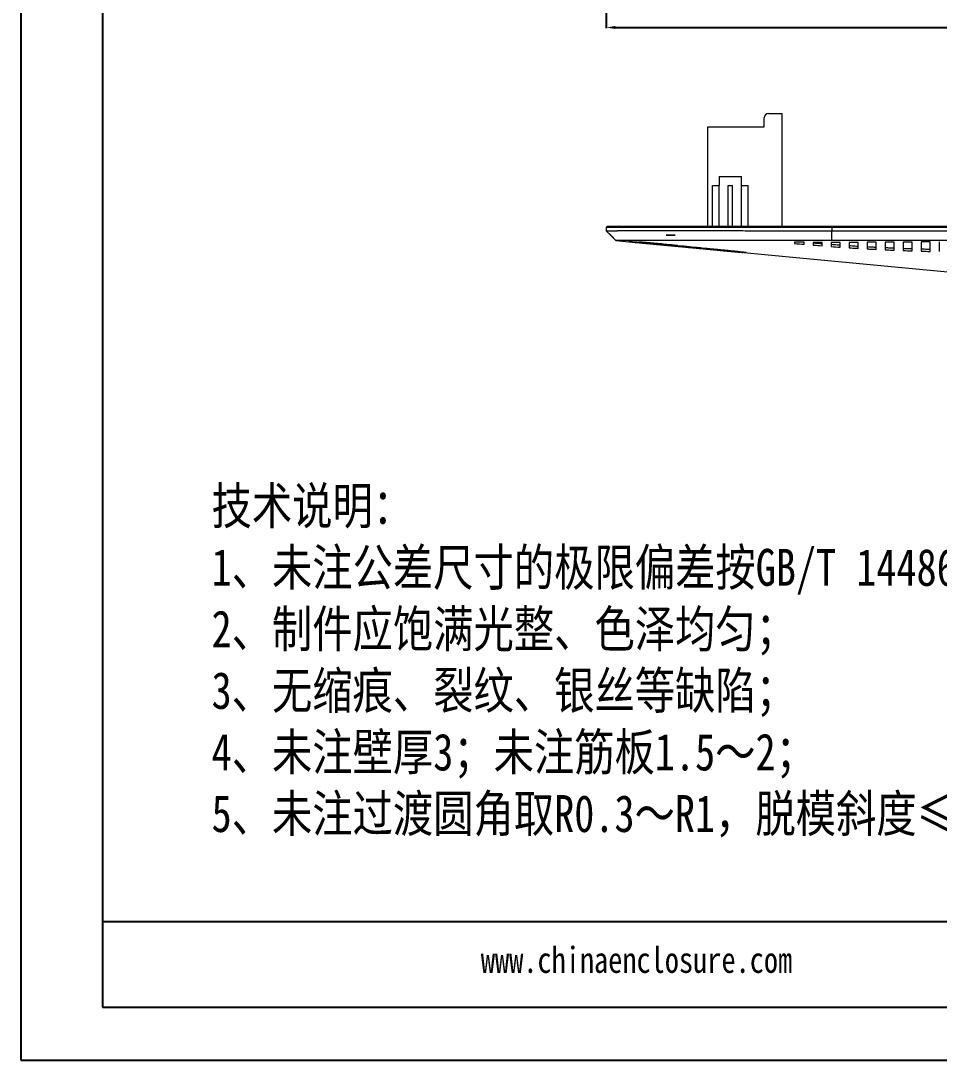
# Model space of a CAD drawing. Header units: inches. Extents: x 1848 to 4019, y 409 to 905.
# Drawn here: x 1848.1 to 2051.7, y 409.8 to 640.4 of the extents above; entities that cross this region are included whole.
import ezdxf

# ---------------------------------------------------------------- set-up
doc = ezdxf.new("R2010")
doc.units = ezdxf.units.IN
doc.layers.add('文字', color=81, linetype='Continuous')
doc.styles.get("Standard").update_dxf_attribs({"font": 'txt', "bigfont": 'gbcbig.shx'})
doc.styles.add('宋体', font='', dxfattribs={"width": 0.8, "height": 3.5})
doc.styles.get('宋体').set_extended_font_data('SimSun')
doc.dimstyles.new('3.5', dxfattribs={"dimtxt": 3.5, "dimasz": 2, "dimexe": 0.18, "dimexo": 0.0625, "dimgap": 0.25, "dimtad": 0, "dimzin": 12, "dimdsep": 46, "dimtxsty": 'Standard', "dimcen": 1, "dimclrd": 3, "dimclre": 3, "dimadec": 0, "dimazin": 0, "dimtfac": 1, "dimtofl": 0, "dimtmove": 0, "dimatfit": 3, "dimfxl": 0, "dimtolj": 1, "dimtzin": 0, "dimarcsym": 0})

# ---------------------------------------------------------------- blocks, each defined once
blk = doc.blocks.new('*D113')
at = {"color": 3, "lineweight": -2, "transparency": 16777216}
for p, q in [((1977.93, 708.42), (1977.93, 638.69)), ((2167.43, 708.42), (2167.43, 638.69)), ((1979.93, 638.87), (2066.01, 638.87)), ((2165.43, 638.87), (2079.34, 638.87))]:
    blk.add_line(p, q, dxfattribs=at)
at = {"color": 3, "transparency": 16777216}
for points in [[(1979.93, 639.21), (1979.93, 638.54), (1977.93, 638.87)], [(2165.43, 639.21), (2165.43, 638.54), (2167.43, 638.87)]]:
    blk.add_solid(points, dxfattribs=at)
at = {"layer": 'Defpoints', "color": 0, "transparency": 16777216}
for p in [(1977.93, 708.48), (2167.43, 708.48), (2167.43, 638.87)]:
    blk.add_point(p, dxfattribs=at)
at = {"color": 0, "transparency": 16777216, "insert": (2072.68, 638.87), "char_height": 3.5, "attachment_point": 5}
blk.add_mtext('\\A1;189.5', dxfattribs=at)

msp = doc.modelspace()

# ---------------------------------------------------------------- linework, layer by layer
for p, q in [((1848.102, 905.229), (1848.102, 409.797)), ((1866.233, 893.433), (1866.233, 421.593)), ((1848.102, 639.164), (1848.102, 409.797)), ((2112.333, 440.467), (1866.233, 440.467)), ((1866.233, 421.593), (2536.989, 421.593)), ((1848.102, 409.797), (2548.785, 409.797)), ((1848.102, 409.797), (2172.492, 409.797))]:
    msp.add_line(p, q)
at = {"color": 7, "linetype": 'Continuous', "lineweight": 15}
for p, q in [((2012.925, 616.812), (2012.925, 618.812)), ((2013.925, 619.812), (2016.925, 619.812)), ((2016.925, 594.812), (2016.925, 619.812)), ((2000.425, 594.812), (2000.425, 616.812)), ((2000.425, 616.812), (2012.925, 616.812)), ((2002.925, 605.812), (2002.925, 603.812)), ((2002.925, 605.812), (2007.925, 605.812)), ((2007.925, 603.812), (2007.925, 605.812)), ((2001.476, 594.812), (2001.476, 603.812)), ((2001.476, 603.812), (2002.976, 603.812)), ((2002.976, 594.812), (2002.976, 603.812)), ((2004.925, 603.812), (2005.925, 603.812)), ((2004.925, 594.812), (2004.925, 603.812)), ((2005.925, 594.812), (2005.925, 603.812)), ((2007.875, 594.812), (2007.875, 603.812)), ((2007.875, 603.812), (2009.375, 603.812)), ((2009.375, 594.812), (2009.375, 603.812)), ((1977.925, 594.612), (1977.925, 593.783)), ((1977.925, 594.612), (2027.925, 594.612)), ((1978.125, 594.612), (1978.125, 594.812)), ((1978.125, 594.812), (2027.925, 594.812)), ((2027.92, 591.613), (2027.925, 593.773)), ((2027.925, 594.612), (2027.925, 594.812)), ((2027.925, 594.812), (2117.425, 594.812)), ((2027.925, 594.612), (2027.925, 593.773)), ((2027.925, 594.612), (2117.425, 594.612)), ((1980.05, 591.612), (1984.49, 591.192)), ((1982.97, 591.346), (2008.614, 588.976)), ((2008.412, 589.001), (1982.998, 591.344)), ((1983.034, 591.342), (2008.159, 589.031)), ((1983.152, 591.327), (2008.92, 588.925)), ((2008.918, 588.931), (1983.152, 591.327)), ((1983.477, 591.29), (1983.888, 591.251)), ((1983.89, 591.27), (1983.483, 591.307)), ((1983.888, 591.251), (1983.569, 591.281)), ((1983.669, 591.271), (1984.136, 591.227)), ((1984.138, 591.25), (1983.675, 591.292)), ((1984.415, 591.228), (1983.896, 591.274)), ((1984.412, 591.201), (2003.53, 589.395)), ((2004.271, 589.325), (1984.412, 591.201)), ((1984.412, 591.201), (2004.954, 589.262)), ((2005.578, 589.204), (1984.413, 591.202)), ((2001.804, 589.675), (1984.718, 591.201)), ((2003.481, 589.514), (1984.718, 591.198)), ((2004.913, 589.372), (1984.718, 591.195)), ((1987.879, 590.872), (1991.286, 590.551)), ((2045.748, 589.325), (2045.748, 591.281)), ((1994.679, 590.231), (1998.086, 589.909)), ((2008.919, 588.928), (2008.918, 588.931))]:
    msp.add_line(p, q, dxfattribs=at)
at = {"color": 7, "linetype": 'Continuous', "lineweight": 15, "flags": 128}
for points in [[(1980.06, 591.623), (1978.993, 592.703), (1977.925, 593.783)], [(1977.925, 593.771), (1978.986, 592.692), (1980.047, 591.612)], [(2019.682, 591.245), (2019.681, 591.215), (2019.675, 590.966)], [(2001.481, 589.589), (2020.021, 587.838), (2059.862, 584.078)]]:
    msp.add_lwpolyline(points, dxfattribs=at)
at = {"color": 7, "linetype": 'Continuous', "lineweight": 15}
msp.add_arc((2013.925, 618.812), 1, 90, 180, dxfattribs=at)
for points, knots in [([(1977.925, 593.783), (1977.926, 593.784), (1977.928, 593.784), (1977.945, 593.786), (1977.971, 593.787), (1978.008, 593.788), (1978.056, 593.789), (1978.115, 593.79), (1978.185, 593.791), (1978.266, 593.792), (1978.358, 593.793), (1978.462, 593.794), (1978.577, 593.795), (1978.703, 593.796), (1978.842, 593.797), (1978.992, 593.797), (1979.153, 593.798), (1979.327, 593.799), (1979.512, 593.8), (1979.71, 593.801), (1979.919, 593.801), (1980.141, 593.802), (1980.375, 593.803), (1980.621, 593.803), (1980.88, 593.804), (1981.15, 593.805), (1981.434, 593.805), (1982.24, 593.807), (1983.745, 593.809), (1986.26, 593.811), (1989.187, 593.812), (1992.528, 593.812), (1996.231, 593.811), (2000.226, 593.81), (2004.397, 593.807), (2007.782, 593.804), (2010.254, 593.801), (2011.767, 593.8), (2013.279, 593.798), (2014.788, 593.796), (2016.292, 593.794), (2017.788, 593.791), (2019.275, 593.789), (2020.751, 593.787), (2022.215, 593.784), (2023.665, 593.782), (2025.1, 593.779), (2026.518, 593.776), (2027.458, 593.774), (2027.925, 593.773)], [0, 0, 0, 0, 0.0092012, 0.0184356, 0.0277033, 0.0370043, 0.0463386, 0.0557062, 0.0651071, 0.0745412, 0.0840087, 0.0935094, 0.1030434, 0.1126106, 0.1222112, 0.131845, 0.1415122, 0.1512126, 0.1609463, 0.1707133, 0.1805135, 0.1903471, 0.2002139, 0.210114, 0.2200474, 0.2300141, 0.240014, 0.2500473, 0.3120637, 0.3743573, 0.4369281, 0.499776, 0.5642295, 0.6273167, 0.6890378, 0.7493924, 0.770111, 0.7905895, 0.8108277, 0.8308258, 0.8505837, 0.8701014, 0.8893789, 0.9084162, 0.9272133, 0.9457703, 0.964087, 0.9821636, 1, 1, 1, 1]), ([(2027.925, 593.773), (2028.192, 593.772), (2028.724, 593.771), (2029.79, 593.771), (2031.654, 593.771), (2035.384, 593.771), (2041.776, 593.772), (2054.562, 593.772), (2072.675, 593.774), (2095.05, 593.778), (2109.967, 593.781), (2117.425, 593.783)], [0, 0, 0, 0, 0.0089286, 0.0178572, 0.0357143, 0.0714286, 0.1428572, 0.25, 0.5, 0.75, 1, 1, 1, 1]), ([(1980.06, 591.623), (1980.056, 591.619), (1980.049, 591.614), (1980.05, 591.614), (1980.05, 591.613)], [0, 0, 0, 0, 0.5699979, 1, 1, 1, 1]), ([(2027.92, 591.613), (2027.704, 591.613), (2027.27, 591.614), (2026.613, 591.616), (2025.948, 591.617), (2025.274, 591.618), (2024.592, 591.62), (2023.902, 591.621), (2022.648, 591.623), (2020.856, 591.626), (2018.556, 591.63), (2016.263, 591.633), (2013.246, 591.637), (2009.544, 591.641), (2005.302, 591.644), (2001.272, 591.647), (1997.501, 591.649), (1994.027, 591.649), (1990.872, 591.649), (1988.073, 591.648), (1985.659, 591.646), (1983.649, 591.644), (1982.317, 591.64), (1981.481, 591.638), (1980.972, 591.635), (1980.572, 591.632), (1980.328, 591.63), (1980.188, 591.628), (1980.115, 591.626), (1980.07, 591.624), (1980.063, 591.623), (1980.06, 591.623)], [0, 0, 0, 0, 0.0086151, 0.0173531, 0.0262128, 0.0351933, 0.0442937, 0.0535133, 0.0628513, 0.0945691, 0.1256115, 0.1560772, 0.1884045, 0.2506426, 0.3128975, 0.3756695, 0.4380757, 0.5002403, 0.5627627, 0.6254506, 0.6876495, 0.7499459, 0.812746, 0.8449175, 0.8751225, 0.9055096, 0.9373384, 0.9536752, 0.9695687, 0.9850126, 1, 1, 1, 1]), ([(1982.926, 591.348), (1982.926, 591.348), (1982.926, 591.348), (1982.926, 591.348), (1982.925, 591.348), (1982.925, 591.348), (1982.925, 591.348), (1982.925, 591.348), (1982.925, 591.348), (1982.926, 591.348)], [0.489888737, 0.489888737, 0.489888737, 0.489888737, 0.4921875, 0.4921875, 0.49609375, 0.49609375, 0.5, 0.5, 0.508862235, 0.508862235, 0.508862235, 0.508862235]), ([(1982.948, 591.348), (1982.943, 591.348), (1982.938, 591.348), (1982.934, 591.348), (1982.934, 591.348), (1982.934, 591.348)], [0.452049096, 0.452049096, 0.452049096, 0.452049096, 0.46875, 0.46875, 0.470929186, 0.470929186, 0.470929186, 0.470929186]), ([(1983.031, 591.335), (1983.036, 591.334), (1983.04, 591.334), (1983.051, 591.333), (1983.057, 591.332), (1983.066, 591.331), (1983.069, 591.331), (1983.073, 591.33), (1983.073, 591.33), (1983.074, 591.33)], [0.60298969, 0.60298969, 0.60298969, 0.60298969, 0.609375, 0.609375, 0.6171875, 0.6171875, 0.62109375, 0.62109375, 0.621827027, 0.621827027, 0.621827027, 0.621827027]), ([(1983.184, 591.33), (1983.178, 591.331), (1983.173, 591.331), (1983.153, 591.333), (1983.14, 591.334), (1983.127, 591.335)], [0.338692042, 0.338692042, 0.338692042, 0.338692042, 0.34375, 0.34375, 0.357768207, 0.357768207, 0.357768207, 0.357768207]), ([(1983.244, 591.313), (1983.254, 591.312), (1983.265, 591.311), (1983.288, 591.309), (1983.301, 591.307), (1983.315, 591.306)], [0.678844474, 0.678844474, 0.678844474, 0.678844474, 0.6875, 0.6875, 0.697633681, 0.697633681, 0.697633681, 0.697633681]), ([(1983.319, 591.32), (1983.304, 591.321), (1983.289, 591.322), (1983.266, 591.324), (1983.257, 591.325), (1983.248, 591.325)], [0.300977328, 0.300977328, 0.300977328, 0.300977328, 0.3125, 0.3125, 0.319758893, 0.319758893, 0.319758893, 0.319758893]), ([(1983.392, 591.298), (1983.396, 591.298), (1983.399, 591.297), (1983.426, 591.295), (1983.449, 591.292), (1983.475, 591.29), (1983.476, 591.29), (1983.477, 591.29)], [0.716381697, 0.716381697, 0.716381697, 0.716381697, 0.71875, 0.71875, 0.734375, 0.734375, 0.735044526, 0.735044526, 0.735044526, 0.735044526]), ([(1983.675, 591.292), (1983.659, 591.293), (1983.643, 591.294), (1983.614, 591.296), (1983.601, 591.297), (1983.584, 591.299), (1983.58, 591.299), (1983.576, 591.299)], [0.225271527, 0.225271527, 0.225271527, 0.225271527, 0.234375, 0.234375, 0.2421875, 0.2421875, 0.244804515, 0.244804515, 0.244804515, 0.244804515]), ([(1983.896, 591.274), (1983.895, 591.274), (1983.894, 591.274), (1983.855, 591.277), (1983.818, 591.28), (1983.782, 591.283)], [0.187135653, 0.187135653, 0.187135653, 0.187135653, 0.1875, 0.1875, 0.206028932, 0.206028932, 0.206028932, 0.206028932]), ([(1984.009, 591.238), (1984.039, 591.235), (1984.071, 591.232), (1984.114, 591.228), (1984.125, 591.227), (1984.136, 591.226)], [0.82949468, 0.82949468, 0.82949468, 0.82949468, 0.84375, 0.84375, 0.848545619, 0.848545619, 0.848545619, 0.848545619]), ([(1999.865, 589.859), (1997.245, 590.088), (1994.625, 590.321), (1989.384, 590.786), (1986.765, 591.02), (1984.145, 591.254)], [0, 0, 0, 0, 0.5, 0.5, 1, 1, 1, 1]), ([(1984.271, 591.213), (1984.29, 591.211), (1984.31, 591.209), (1984.349, 591.206), (1984.369, 591.204), (1984.395, 591.201), (1984.4, 591.201), (1984.408, 591.2), (1984.41, 591.2), (1984.412, 591.2)], [0.867297522, 0.867297522, 0.867297522, 0.867297522, 0.875, 0.875, 0.8828125, 0.8828125, 0.884765625, 0.884765625, 0.885629706, 0.885629706, 0.885629706, 0.885629706]), ([(1984.422, 591.232), (1984.416, 591.233), (1984.41, 591.233), (1984.393, 591.234), (1984.382, 591.235), (1984.364, 591.237), (1984.358, 591.237), (1984.348, 591.238), (1984.345, 591.238), (1984.34, 591.239), (1984.338, 591.239), (1984.336, 591.239), (1984.335, 591.239), (1984.334, 591.239), (1984.333, 591.239), (1984.333, 591.239), (1984.332, 591.239), (1984.332, 591.239), (1984.332, 591.239), (1984.314, 591.241), (1984.297, 591.242), (1984.28, 591.243)], [0.11456993, 0.11456993, 0.11456993, 0.11456993, 0.1171875, 0.1171875, 0.12109375, 0.12109375, 0.123046875, 0.123046875, 0.124023438, 0.124023438, 0.124511719, 0.124511719, 0.124755859, 0.124755859, 0.12487793, 0.12487793, 0.124938965, 0.124938965, 0.125, 0.125, 0.131707875, 0.131707875, 0.131707875, 0.131707875]), ([(1984.727, 591.216), (1984.72, 591.216), (1984.712, 591.216), (1984.682, 591.216), (1984.661, 591.217), (1984.628, 591.218), (1984.618, 591.219), (1984.602, 591.219), (1984.597, 591.22), (1984.586, 591.22), (1984.581, 591.22), (1984.574, 591.221), (1984.573, 591.221), (1984.571, 591.221)], [0.075381209, 0.075381209, 0.075381209, 0.075381209, 0.078125, 0.078125, 0.0859375, 0.0859375, 0.08984375, 0.08984375, 0.091796875, 0.091796875, 0.09375, 0.09375, 0.094266213, 0.094266213, 0.094266213, 0.094266213]), ([(1985.061, 591.226), (1985.032, 591.224), (1985.004, 591.222), (1984.952, 591.22), (1984.929, 591.219), (1984.902, 591.218), (1984.896, 591.218), (1984.891, 591.218)], [0.037395281, 0.037395281, 0.037395281, 0.037395281, 0.046875, 0.046875, 0.0546875, 0.0546875, 0.056435811, 0.056435811, 0.056435811, 0.056435811]), ([(1993.706, 590.491), (1993.472, 590.515), (1993.234, 590.54), (1992.74, 590.592), (1992.483, 590.618), (1992.222, 590.646)], [0.925482515, 0.925482515, 0.925482515, 0.925482515, 0.9375, 0.9375, 0.950090643, 0.950090643, 0.950090643, 0.950090643]), ([(2025.792, 591.192), (2025.75, 591.192), (2025.708, 591.192), (2025.601, 591.192), (2025.534, 591.193), (2025.198, 591.194), (2024.929, 591.196), (2024.376, 591.199), (2024.092, 591.201), (2023.807, 591.203)], [0.942206451, 0.942206451, 0.942206451, 0.942206451, 0.943359375, 0.943359375, 0.9453125, 0.9453125, 0.953125, 0.953125, 0.961288357, 0.961288357, 0.961288357, 0.961288357]), ([(2023.807, 591.1), (2023.976, 591.086), (2024.314, 591.058), (2024.823, 591.016), (2025.315, 590.976), (2025.639, 590.951), (2025.792, 590.938)], [0, 0, 0, 0, 0.2583285, 0.5152863, 0.7709013, 1, 1, 1, 1]), ([(2029.779, 591.19), (2029.732, 591.19), (2029.686, 591.189), (2029.029, 591.188), (2028.414, 591.187), (2027.792, 591.187)], [0.90491209, 0.90491209, 0.90491209, 0.90491209, 0.90625, 0.90625, 0.923703149, 0.923703149, 0.923703149, 0.923703149]), ([(2027.792, 590.785), (2028.012, 590.768), (2028.452, 590.736), (2029.115, 590.688), (2029.558, 590.656), (2029.779, 590.641)], [0, 0, 0, 0, 0.3355915, 0.6688988, 1, 1, 1, 1]), ([(2117.429, 591.623), (2117.195, 591.622), (2116.728, 591.622), (2115.794, 591.622), (2114.163, 591.621), (2110.9, 591.621), (2104.374, 591.619), (2091.321, 591.617), (2072.675, 591.615), (2053.497, 591.613), (2040.178, 591.612), (2033.519, 591.612), (2030.722, 591.612), (2029.294, 591.612), (2028.493, 591.612), (2028.092, 591.613), (2027.92, 591.613)], [0, 0, 0, 0, 0.0078421, 0.0156594, 0.031283, 0.0625301, 0.1250243, 0.2500127, 0.4999892, 0.7499659, 0.8928101, 0.9463767, 0.9731601, 0.9865546, 0.9942373, 1, 1, 1, 1]), ([(2033.769, 591.213), (2033.492, 591.211), (2033.215, 591.209), (2032.654, 591.206), (2032.371, 591.204), (2032.016, 591.201), (2031.945, 591.201), (2031.842, 591.2), (2031.811, 591.2), (2031.779, 591.2)], [0.867297522, 0.867297522, 0.867297522, 0.867297522, 0.875, 0.875, 0.8828125, 0.8828125, 0.884765625, 0.884765625, 0.885629706, 0.885629706, 0.885629706, 0.885629706]), ([(2031.779, 590.505), (2032, 590.491), (2032.441, 590.462), (2033.104, 590.42), (2033.548, 590.393), (2033.769, 590.379)], [0, 0, 0, 0, 0.3358472, 0.669146, 1, 1, 1, 1]), ([(2033.769, 589.88), (2033.769, 590.09), (2033.769, 590.307), (2033.769, 590.753), (2033.769, 590.984), (2033.769, 591.213)], [0, 0, 0, 0, 0.5, 0.5, 1, 1, 1, 1]), ([(2037.76, 591.238), (2037.269, 591.235), (2036.773, 591.232), (2036.106, 591.228), (2035.937, 591.227), (2035.769, 591.226)], [0.82949468, 0.82949468, 0.82949468, 0.82949468, 0.84375, 0.84375, 0.848545619, 0.848545619, 0.848545619, 0.848545619]), ([(2035.769, 591.226), (2035.769, 590.977), (2035.769, 590.728), (2035.769, 590.234), (2035.769, 589.994), (2035.769, 589.763)], [0, 0, 0, 0, 0.5, 0.5, 1, 1, 1, 1]), ([(2035.769, 590.261), (2035.955, 590.251), (2036.325, 590.23), (2036.844, 590.202), (2037.322, 590.177), (2037.614, 590.162), (2037.76, 590.154)], [0, 0, 0, 0, 0.2817778, 0.5621558, 0.7817145, 1, 1, 1, 1]), ([(2037.76, 589.656), (2037.76, 589.908), (2037.76, 590.173), (2037.76, 590.706), (2037.76, 590.972), (2037.76, 591.238)], [0, 0, 0, 0, 0.5, 0.5, 1, 1, 1, 1]), ([(2039.76, 591.25), (2039.76, 590.967), (2039.76, 590.684), (2039.76, 590.118), (2039.76, 589.832), (2039.76, 589.558)], [0, 0, 0, 0, 0.5, 0.5, 1, 1, 1, 1]), ([(2041.753, 589.472), (2041.753, 589.767), (2041.753, 590.068), (2041.753, 590.664), (2041.753, 590.963), (2041.753, 591.261)], [0, 0, 0, 0, 0.5, 0.5, 1, 1, 1, 1]), ([(2049.744, 591.298), (2049.659, 591.298), (2049.575, 591.297), (2048.934, 591.295), (2048.377, 591.292), (2047.795, 591.29), (2047.772, 591.29), (2047.748, 591.29)], [0.716381697, 0.716381697, 0.716381697, 0.716381697, 0.71875, 0.71875, 0.734375, 0.734375, 0.735044526, 0.735044526, 0.735044526, 0.735044526]), ([(1998.788, 589.965), (1998.532, 589.991), (1998.27, 590.017), (1997.882, 590.057), (1997.763, 590.069), (1997.642, 590.081)], [0.826589342, 0.826589342, 0.826589342, 0.826589342, 0.84375, 0.84375, 0.851306711, 0.851306711, 0.851306711, 0.851306711]), ([(2000.867, 589.765), (2000.834, 589.768), (2000.801, 589.771), (2000.639, 589.786), (2000.515, 589.798), (2000.338, 589.814), (2000.281, 589.82), (2000.169, 589.83), (2000.116, 589.835), (1999.997, 589.847), (1999.931, 589.853), (1999.865, 589.859)], [0.779304456, 0.779304456, 0.779304456, 0.779304456, 0.78125, 0.78125, 0.7890625, 0.7890625, 0.79296875, 0.79296875, 0.796875, 0.796875, 0.801657445, 0.801657445, 0.801657445, 0.801657445]), ([(2002.673, 589.592), (2002.555, 589.603), (2002.436, 589.615), (2002.148, 589.643), (2001.977, 589.659), (2001.804, 589.675)], [0.742301582, 0.742301582, 0.742301582, 0.742301582, 0.75, 0.75, 0.760640081, 0.760640081, 0.760640081, 0.760640081]), ([(2004.226, 589.44), (2004.059, 589.457), (2003.888, 589.474), (2003.637, 589.498), (2003.559, 589.506), (2003.481, 589.514)], [0.706340236, 0.706340236, 0.706340236, 0.706340236, 0.71875, 0.71875, 0.72417445, 0.72417445, 0.72417445, 0.72417445]), ([(2005.54, 589.309), (2005.353, 589.328), (2005.158, 589.348), (2004.941, 589.369), (2004.927, 589.371), (2004.913, 589.372)], [0.671175864, 0.671175864, 0.671175864, 0.671175864, 0.6875, 0.6875, 0.688648326, 0.688648326, 0.688648326, 0.688648326]), ([(2006.146, 589.151), (2006.166, 589.15), (2006.185, 589.148), (2006.358, 589.132), (2006.507, 589.119), (2006.652, 589.105), (2006.656, 589.105), (2006.659, 589.105)], [0.294956125, 0.294956125, 0.294956125, 0.294956125, 0.296875, 0.296875, 0.3125, 0.3125, 0.312873361, 0.312873361, 0.312873361, 0.312873361]), ([(2007.499, 589.104), (2007.448, 589.11), (2007.397, 589.115), (2007.262, 589.13), (2007.178, 589.139), (2007.091, 589.148)], [0.602679062, 0.602679062, 0.602679062, 0.602679062, 0.609375, 0.609375, 0.619639534, 0.619639534, 0.619639534, 0.619639534]), ([(2007.118, 589.064), (2007.224, 589.054), (2007.326, 589.045), (2007.457, 589.034), (2007.49, 589.031), (2007.523, 589.028)], [0.330653163, 0.330653163, 0.330653163, 0.330653163, 0.34375, 0.34375, 0.348225518, 0.348225518, 0.348225518, 0.348225518]), ([(2007.875, 588.998), (2007.934, 588.993), (2007.99, 588.988), (2008.09, 588.98), (2008.134, 588.976), (2008.176, 588.973)], [0.365644615, 0.365644615, 0.365644615, 0.365644615, 0.375, 0.375, 0.382963018, 0.382963018, 0.382963018, 0.382963018]), ([(2008.614, 588.976), (2008.573, 588.981), (2008.529, 588.987), (2008.458, 588.996), (2008.436, 588.998), (2008.412, 589.001)], [0.535357913, 0.535357913, 0.535357913, 0.535357913, 0.546875, 0.546875, 0.552128343, 0.552128343, 0.552128343, 0.552128343]), ([(2008.426, 588.953), (2008.452, 588.951), (2008.478, 588.949), (2008.546, 588.944), (2008.587, 588.941), (2008.625, 588.939)], [0.400179719, 0.400179719, 0.400179719, 0.400179719, 0.40625, 0.40625, 0.417262012, 0.417262012, 0.417262012, 0.417262012]), ([(2008.773, 588.929), (2008.781, 588.929), (2008.788, 588.928), (2008.826, 588.926), (2008.852, 588.925), (2008.872, 588.925)], [0.434278537, 0.434278537, 0.434278537, 0.434278537, 0.4375, 0.4375, 0.45124504, 0.45124504, 0.45124504, 0.45124504]), ([(2031.779, 590.006), (2032.323, 589.971), (2032.867, 589.936), (2033.528, 589.895), (2033.649, 589.888), (2033.769, 589.88)], [0.110139341, 0.110139341, 0.110139341, 0.110139341, 0.125, 0.125, 0.128296899, 0.128296899, 0.128296899, 0.128296899]), ([(2035.769, 589.763), (2036.116, 589.744), (2036.464, 589.724), (2037.128, 589.689), (2037.445, 589.672), (2037.76, 589.656)], [0.146651936, 0.146651936, 0.146651936, 0.146651936, 0.15625, 0.15625, 0.165018046, 0.165018046, 0.165018046, 0.165018046]), ([(2039.76, 590.056), (2040.092, 590.041), (2040.754, 590.011), (2041.421, 589.983), (2041.753, 589.969)], [0, 0, 0, 0, 0.50256, 1, 1, 1, 1]), ([(2039.76, 589.558), (2039.897, 589.552), (2040.033, 589.546), (2040.699, 589.516), (2041.227, 589.493), (2041.753, 589.472)], [0.183659285, 0.183659285, 0.183659285, 0.183659285, 0.1875, 0.1875, 0.202420674, 0.202420674, 0.202420674, 0.202420674]), ([(2043.753, 589.893), (2043.944, 589.886), (2044.371, 589.871), (2045.036, 589.847), (2045.51, 589.831), (2045.748, 589.823)], [0, 0, 0, 0, 0.2890776, 0.6445445, 1, 1, 1, 1]), ([(2047.748, 589.759), (2048.079, 589.749), (2048.742, 589.729), (2049.41, 589.711), (2049.744, 589.701)], [0, 0, 0, 0, 0.4995487, 1, 1, 1, 1])]:
    msp.add_open_spline(points, degree=3, knots=knots, dxfattribs=at)
for points in [[(1993.195, 592.812), (1992.518, 592.812), (1991.858, 592.812), (1991.217, 592.812)], [(1991.217, 592.812), (1991.856, 592.812), (1992.515, 592.812), (1993.195, 592.812)], [(2008.872, 588.925), (2000.226, 589.736), (1991.579, 590.542), (1982.933, 591.346)], [(1982.933, 591.346), (1982.936, 591.346), (1982.941, 591.345), (1982.947, 591.344)], [(1982.934, 591.348), (1991.578, 590.547), (2000.223, 589.745), (2008.867, 588.941)], [(1982.947, 591.344), (1991.556, 590.542), (2000.165, 589.738), (2008.773, 588.929)], [(2008.766, 588.956), (2000.16, 589.755), (1991.554, 590.551), (1982.948, 591.348)], [(2008.625, 588.939), (2000.073, 589.744), (1991.521, 590.544), (1982.968, 591.342)], [(1982.968, 591.342), (1982.976, 591.341), (1982.986, 591.34), (1982.996, 591.339)], [(1982.998, 591.344), (1982.987, 591.345), (1982.978, 591.346), (1982.97, 591.346)], [(1982.996, 591.339), (1991.473, 590.547), (1999.95, 589.753), (2008.426, 588.953)], [(2008.176, 588.973), (1999.795, 589.765), (1991.413, 590.551), (1983.031, 591.335)], [(1983.077, 591.339), (1983.061, 591.34), (1983.047, 591.341), (1983.034, 591.342)], [(1983.074, 591.33), (1991.341, 590.556), (1999.609, 589.78), (2007.875, 588.998)], [(2007.855, 589.065), (1999.595, 589.821), (1991.336, 590.58), (1983.077, 591.339)], [(2007.523, 589.028), (1999.39, 589.798), (1991.257, 590.563), (1983.123, 591.325)], [(1983.123, 591.325), (1983.141, 591.323), (1983.16, 591.321), (1983.18, 591.319)], [(1983.127, 591.335), (1991.251, 590.59), (1999.375, 589.846), (2007.499, 589.104)], [(1983.18, 591.319), (1991.16, 590.571), (1999.139, 589.819), (2007.118, 589.064)], [(2007.091, 589.148), (1999.121, 589.873), (1991.153, 590.601), (1983.184, 591.33)], [(2006.659, 589.105), (1998.854, 589.844), (1991.049, 590.58), (1983.244, 591.313)], [(1983.248, 591.325), (1991.041, 590.613), (1998.835, 589.903), (2006.628, 589.197)], [(1983.315, 591.306), (1990.925, 590.59), (1998.536, 589.872), (2006.146, 589.151)], [(2006.113, 589.251), (1998.514, 589.936), (1990.917, 590.627), (1983.319, 591.32)], [(1983.398, 591.314), (1990.778, 590.642), (1998.159, 589.972), (2005.54, 589.309)], [(1983.483, 591.307), (1983.453, 591.309), (1983.425, 591.311), (1983.398, 591.314)], [(1983.569, 591.281), (1983.601, 591.278), (1983.634, 591.274), (1983.669, 591.271)], [(1983.576, 591.299), (1990.459, 590.676), (1997.342, 590.055), (2004.226, 589.44)], [(1983.775, 591.261), (1983.811, 591.257), (1983.849, 591.254), (1983.888, 591.25)], [(1983.782, 591.283), (1990.079, 590.715), (1996.376, 590.15), (2002.673, 589.592)], [(1984.017, 591.264), (1989.633, 590.76), (1995.25, 590.259), (2000.867, 589.765)], [(1984.145, 591.254), (1984.101, 591.258), (1984.058, 591.261), (1984.017, 591.264)], [(1984.28, 591.243), (1989.116, 590.812), (1993.951, 590.379), (1998.788, 589.965)], [(1997.642, 590.081), (1993.234, 590.452), (1988.828, 590.84), (1984.422, 591.232)], [(1984.571, 591.221), (1988.517, 590.873), (1992.464, 590.535), (1996.412, 590.208)], [(1995.107, 590.344), (1991.646, 590.626), (1988.187, 590.917), (1984.727, 591.216)], [(1984.891, 591.218), (1987.829, 590.969), (1990.767, 590.726), (1993.706, 590.491)], [(1992.222, 590.646), (1989.835, 590.835), (1987.448, 591.028), (1985.061, 591.226)], [(1985.425, 591.261), (1985.362, 591.254), (1985.3, 591.247), (1985.24, 591.241)], [(1985.24, 591.241), (1987.036, 591.095), (1988.832, 590.952), (1990.628, 590.812)], [(1988.925, 590.987), (1987.774, 591.076), (1986.607, 591.168), (1985.425, 591.261)], [(1990.628, 590.812), (1990.078, 590.869), (1989.51, 590.927), (1988.925, 590.987)], [(1996.412, 590.208), (1995.991, 590.252), (1995.556, 590.297), (1995.107, 590.344)], [(2021.807, 591.22), (2021.103, 591.227), (2020.393, 591.235), (2019.675, 591.245)], [(2019.675, 591.245), (2019.675, 591.15), (2019.675, 591.056), (2019.675, 590.966)], [(2019.675, 590.966), (2020.384, 590.9), (2021.094, 590.835), (2021.807, 590.772)], [(2021.807, 590.772), (2021.807, 590.918), (2021.807, 591.067), (2021.807, 591.22)], [(2023.807, 591.203), (2023.807, 590.996), (2023.807, 590.795), (2023.807, 590.601)], [(2023.807, 590.601), (2024.468, 590.545), (2025.13, 590.492), (2025.792, 590.439)], [(2025.792, 590.439), (2025.792, 590.681), (2025.792, 590.932), (2025.792, 591.192)], [(2027.792, 591.187), (2027.792, 590.874), (2027.792, 590.573), (2027.792, 590.286)], [(2027.792, 590.286), (2028.454, 590.236), (2029.117, 590.188), (2029.779, 590.142)], [(2029.779, 590.142), (2029.779, 590.474), (2029.779, 590.824), (2029.779, 591.19)], [(2031.779, 591.2), (2031.779, 590.781), (2031.779, 590.382), (2031.779, 590.006)], [(2041.753, 591.261), (2041.091, 591.257), (2040.427, 591.254), (2039.76, 591.25)], [(2045.748, 591.281), (2045.087, 591.278), (2044.422, 591.274), (2043.753, 591.271)], [(2043.753, 591.271), (2043.753, 590.647), (2043.753, 590.02), (2043.753, 589.395)], [(2047.748, 591.29), (2047.748, 590.616), (2047.748, 589.939), (2047.748, 589.262)], [(2049.744, 589.204), (2049.744, 589.904), (2049.744, 590.602), (2049.744, 591.298)], [(2051.744, 591.306), (2051.744, 590.59), (2051.744, 589.872), (2051.744, 589.151)], [(2003.53, 589.395), (2003.786, 589.371), (2004.033, 589.348), (2004.271, 589.325)], [(2004.954, 589.262), (2005.171, 589.241), (2005.378, 589.222), (2005.578, 589.204)], [(2006.628, 589.197), (2006.465, 589.214), (2006.293, 589.232), (2006.112, 589.251)], [(2008.159, 589.031), (2008.066, 589.041), (2007.965, 589.053), (2007.855, 589.065)], [(2008.867, 588.941), (2008.841, 588.945), (2008.808, 588.95), (2008.765, 588.956)], [(2043.753, 589.395), (2044.414, 589.371), (2045.079, 589.348), (2045.748, 589.325)], [(2047.748, 589.262), (2048.409, 589.241), (2049.074, 589.222), (2049.744, 589.204)]]:
    msp.add_open_spline(points, degree=3, dxfattribs=at)

# ---------------------------------------------------------------- texts
at = {"layer": '文字', "color": 0, "attachment_point": 1, "style": '宋体'}
for s, insert, char_height, width in [('{\\H1.111x;技术说明：\\P1、未注公差尺寸的极限偏差按GB/T 14486-MT6级；\\P2、制件应饱满光整、色泽均匀；\\P3、无缩痕、裂纹、银丝等缺陷；\\P4、未注壁厚3；未注筋板1.5～2；\\P5、未注过渡圆角取R0.3～R1，脱模斜度≤0.3%%D；}', (1890.406, 536.877), 7.3725, 268.53123), ('www.chinaenclosure.com', (1950.106, 434.944), 5.76693, 101.31949)]:
    msp.add_mtext(s, dxfattribs=dict(at, insert=insert, char_height=char_height, width=width))

# ---------------------------------------------------------------- dimensions: what is measured, and where the dimension line sits
dim = msp.add_linear_dim(base=(2167.425, 638.873), p1=(1977.925, 708.482), p2=(2167.425, 708.482), dimstyle='3.5')
dim.commit()
dim.dimension.update_dxf_attribs({"geometry": '*D113', "text_midpoint": (2072.675, 638.873)})

doc.saveas('drawing.dxf')
